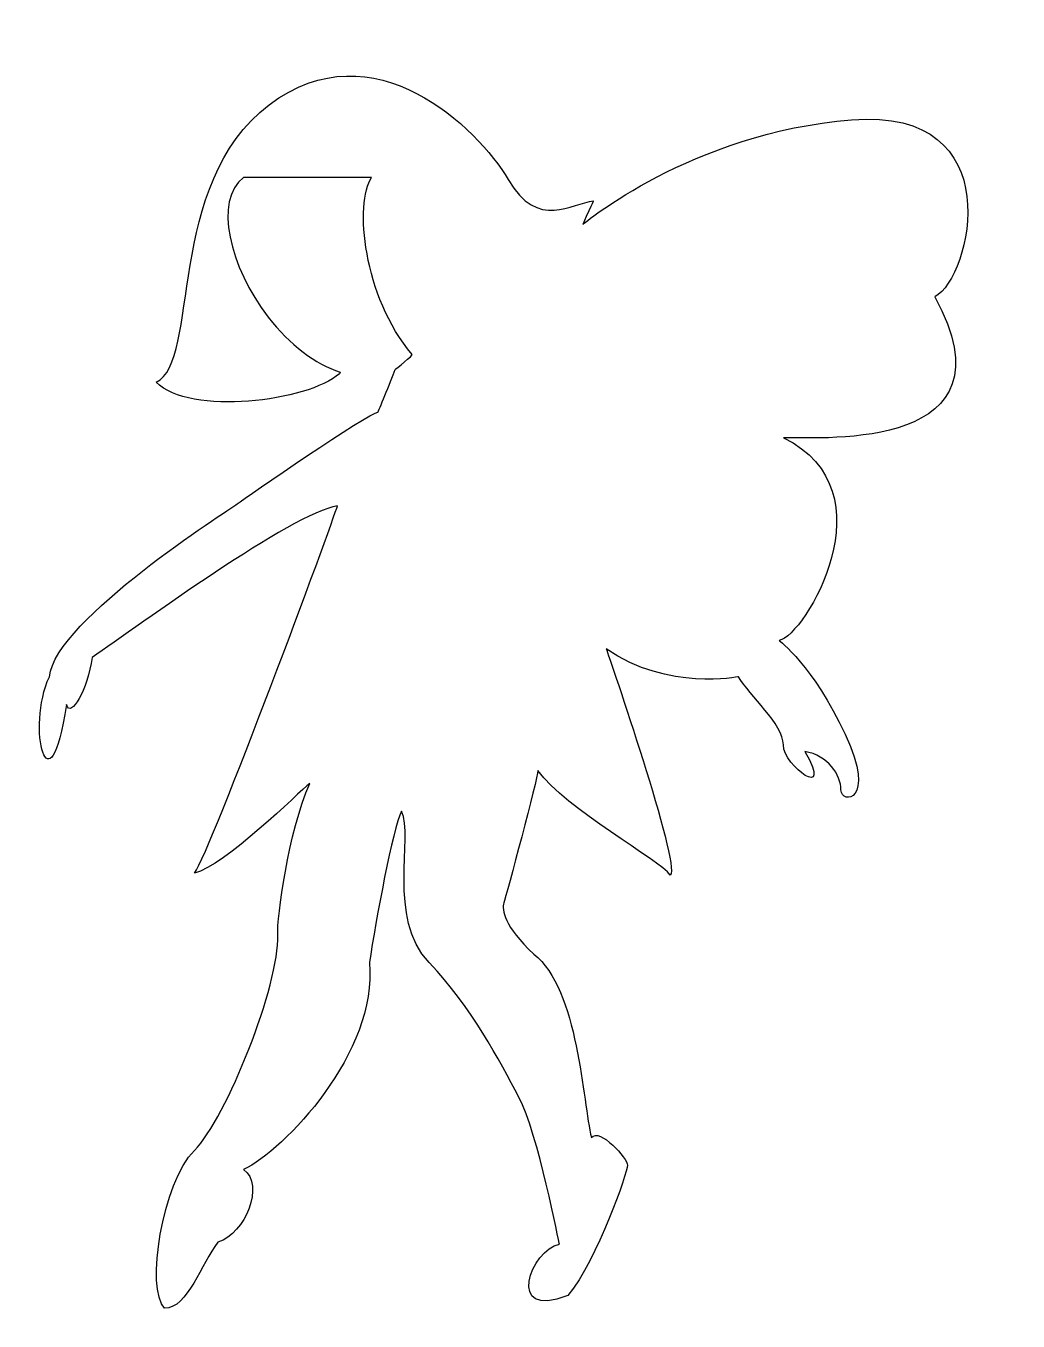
# Model space of a CAD drawing. Header units: centimetres. Extents: x -7.8 to 8.4, y -10.3 to 10.9.
import ezdxf

# ---------------------------------------------------------------- set-up
doc = ezdxf.new("R2010")
doc.units = ezdxf.units.CM
doc.header["$MEASUREMENT"] = 0
doc.layers.add('Camada 1', color=7, linetype='Continuous')

msp = doc.modelspace()

# ---------------------------------------------------------------- linework, layer by layer
at = {"layer": 'Camada 1'}
msp.add_open_spline([(-1.77678, 5.2796), (-1.84658, 5.07013), (-2.05605, 4.58139), (-2.05605, 4.58139), (-2.05605, 4.58139), (-2.19572, 4.58139), (-4.22053, 3.18495), (-4.36017, 3.0802), (-4.36017, 3.0802), (-4.49979, 2.97548), (-7.32758, 1.19504), (-7.43233, 0.25244), (-7.43233, 0.25244), (-7.81635, -0.58542), (-7.43238, -2.05158), (-7.15306, -0.20135), (-7.15306, -0.20135), (-7.08321, -0.4458), (-6.80397, 0.04299), (-6.73412, 0.56663), (-6.73412, 0.56663), (-5.96609, 1.09029), (-3.45249, 2.9406), (-2.71936, 3.04535), (-2.71936, 3.04535), (-2.78916, 2.80095), (-4.77914, -2.57543), (-5.05841, -2.95937), (-5.05841, -2.95937), (-4.56962, -2.85462), (-3.3478, -1.63283), (-3.17323, -1.49313), (-3.17323, -1.49313), (-3.52229, -2.29603), (-3.70901, -3.69269), (-3.69689, -3.97172), (-3.69689, -3.97172), (-3.66196, -4.77473), (-4.53475, -6.97408), (-5.05841, -7.49774), (-5.05841, -7.49774), (-5.58207, -8.02143), (-5.86134, -9.76704), (-5.54715, -10.08124), (-5.54715, -10.08124), (-5.16313, -10.08124), (-4.95366, -9.34808), (-4.67434, -8.99894), (-4.67434, -8.99894), (-4.22055, -8.85935), (-3.90631, -8.05631), (-4.25543, -7.81199), (-4.25543, -7.81199), (-3.59215, -7.49777), (-2.05605, -5.89196), (-2.1957, -4.42569), (-2.1957, -4.42569), (-2.09098, -3.72743), (-1.81168, -2.22634), (-1.67204, -1.94699), (-1.67204, -1.94699), (-1.46257, -2.36593), (-1.91638, -3.69253), (-1.21817, -4.42569), (-1.21817, -4.42569), (-0.51999, -5.15882), (-0.06617, -6.03166), (0.24807, -6.62504), (0.24807, -6.62504), (0.56221, -7.21847), (0.91138, -9.03391), (0.91138, -9.03391), (0.91138, -9.03391), (0.45749, -9.10368), (0.00367, -10.29073), (1.05097, -9.87179), (1.05097, -9.87179), (1.53979, -9.27825), (2.02845, -7.84688), (2.02845, -7.74213), (2.02845, -7.74213), (2.02845, -7.63741), (1.57474, -7.11372), (1.43502, -7.28834), (1.43502, -7.28834), (1.29532, -6.72978), (1.22558, -4.84452), (0.49242, -4.28595), (0.49242, -4.28595), (0.00366, -3.83216), (-0.03122, -3.55282), (0.00366, -3.44809), (0.00366, -3.44809), (0.03854, -3.34336), (0.56217, -1.38844), (0.56217, -1.28369), (0.56217, -1.28369), (1.01609, -1.9121), (2.55213, -2.74998), (2.7267, -2.99425), (2.7267, -2.99425), (2.90133, -2.81965), (1.71425, 0.60154), (1.67937, 0.70627), (1.67937, 0.70627), (2.69185, 0.00806), (3.84393, 0.25243), (3.84393, 0.25243), (3.84393, 0.25243), (4.01842, -0.06176), (4.57701, -0.51566), (4.57701, -0.86475), (4.57701, -0.86475), (4.57701, -1.21384), (5.41487, -1.80735), (4.92607, -0.9695), (4.92607, -0.9695), (5.31014, -1.03927), (5.51961, -1.35357), (5.51961, -1.59791), (5.51961, -1.59791), (5.51961, -1.84225), (6.11304, -1.80735), (5.58938, -0.69018), (5.58938, -0.69018), (5.06569, 0.42705), (4.50715, 0.84594), (4.50715, 0.84594), (4.50715, 0.84594), (4.92609, 0.91576), (6.35751, 3.28966), (4.57703, 4.16244), (4.57703, 4.16244), (5.27519, 4.16244), (8.41717, 3.953), (7.05567, 6.46656), (7.05567, 6.46656), (7.64921, 6.78075), (8.31241, 9.57362), (5.69412, 9.36414), (5.69412, 9.36414), (3.07583, 9.15466), (1.29532, 7.65358), (1.29532, 7.65358), (1.29532, 7.65358), (1.46995, 8.0376), (1.46995, 8.0376), (1.46995, 8.0376), (1.46995, 8.0376), (1.12086, 8.00267), (0.5623, 7.54884), (0.07356, 8.38669), (0.07356, 8.38669), (-0.41523, 9.22455), (-2.12584, 10.90028), (-3.83648, 9.60859), (-3.83648, 9.60859), (-5.54715, 8.31683), (-4.95366, 5.41922), (-5.6868, 5.07013), (-5.6868, 5.07013), (-5.12821, 4.51159), (-3.20808, 4.75594), (-2.68441, 5.2098), (-2.68441, 5.2098), (-2.68441, 5.2098), (-2.67565, 5.23507), (-2.67565, 5.23507), (-2.67565, 5.23507), (-3.07366, 5.36726), (-3.50287, 5.68166), (-3.85037, 6.13293), (-3.85037, 6.13293), (-4.48934, 6.96248), (-4.74514, 8.04444), (-4.25539, 8.42158), (-4.25539, 8.42158), (-4.25539, 8.42158), (-2.16075, 8.42158), (-2.16075, 8.42158), (-2.16075, 8.42158), (-2.44007, 8.00267), (-2.30042, 6.4666), (-1.49747, 5.52402), (-1.49747, 5.52402), (-1.46256, 5.524), (-1.77678, 5.2796), (-1.77678, 5.2796)], degree=3, knots=[0, 0, 0, 0, 0.02083333, 0.02083333, 0.02083333, 0.02083333, 0.04166667, 0.04166667, 0.04166667, 0.04166667, 0.0625, 0.0625, 0.0625, 0.0625, 0.08333333, 0.08333333, 0.08333333, 0.08333333, 0.10416667, 0.10416667, 0.10416667, 0.10416667, 0.125, 0.125, 0.125, 0.125, 0.14583333, 0.14583333, 0.14583333, 0.14583333, 0.16666667, 0.16666667, 0.16666667, 0.16666667, 0.1875, 0.1875, 0.1875, 0.1875, 0.20833333, 0.20833333, 0.20833333, 0.20833333, 0.22916667, 0.22916667, 0.22916667, 0.22916667, 0.25, 0.25, 0.25, 0.25, 0.27083333, 0.27083333, 0.27083333, 0.27083333, 0.29166667, 0.29166667, 0.29166667, 0.29166667, 0.3125, 0.3125, 0.3125, 0.3125, 0.33333333, 0.33333333, 0.33333333, 0.33333333, 0.35416667, 0.35416667, 0.35416667, 0.35416667, 0.375, 0.375, 0.375, 0.375, 0.39583333, 0.39583333, 0.39583333, 0.39583333, 0.41666667, 0.41666667, 0.41666667, 0.41666667, 0.4375, 0.4375, 0.4375, 0.4375, 0.45833333, 0.45833333, 0.45833333, 0.45833333, 0.47916667, 0.47916667, 0.47916667, 0.47916667, 0.5, 0.5, 0.5, 0.5, 0.52083333, 0.52083333, 0.52083333, 0.52083333, 0.54166667, 0.54166667, 0.54166667, 0.54166667, 0.5625, 0.5625, 0.5625, 0.5625, 0.58333333, 0.58333333, 0.58333333, 0.58333333, 0.60416667, 0.60416667, 0.60416667, 0.60416667, 0.625, 0.625, 0.625, 0.625, 0.64583333, 0.64583333, 0.64583333, 0.64583333, 0.66666667, 0.66666667, 0.66666667, 0.66666667, 0.6875, 0.6875, 0.6875, 0.6875, 0.70833333, 0.70833333, 0.70833333, 0.70833333, 0.72916667, 0.72916667, 0.72916667, 0.72916667, 0.75, 0.75, 0.75, 0.75, 0.77083333, 0.77083333, 0.77083333, 0.77083333, 0.79166667, 0.79166667, 0.79166667, 0.79166667, 0.8125, 0.8125, 0.8125, 0.8125, 0.83333333, 0.83333333, 0.83333333, 0.83333333, 0.85416667, 0.85416667, 0.85416667, 0.85416667, 0.875, 0.875, 0.875, 0.875, 0.89583333, 0.89583333, 0.89583333, 0.89583333, 0.91666667, 0.91666667, 0.91666667, 0.91666667, 0.9375, 0.9375, 0.9375, 0.9375, 0.95833333, 0.95833333, 0.95833333, 0.95833333, 1, 1, 1, 1], dxfattribs=at)

doc.saveas('drawing.dxf')
